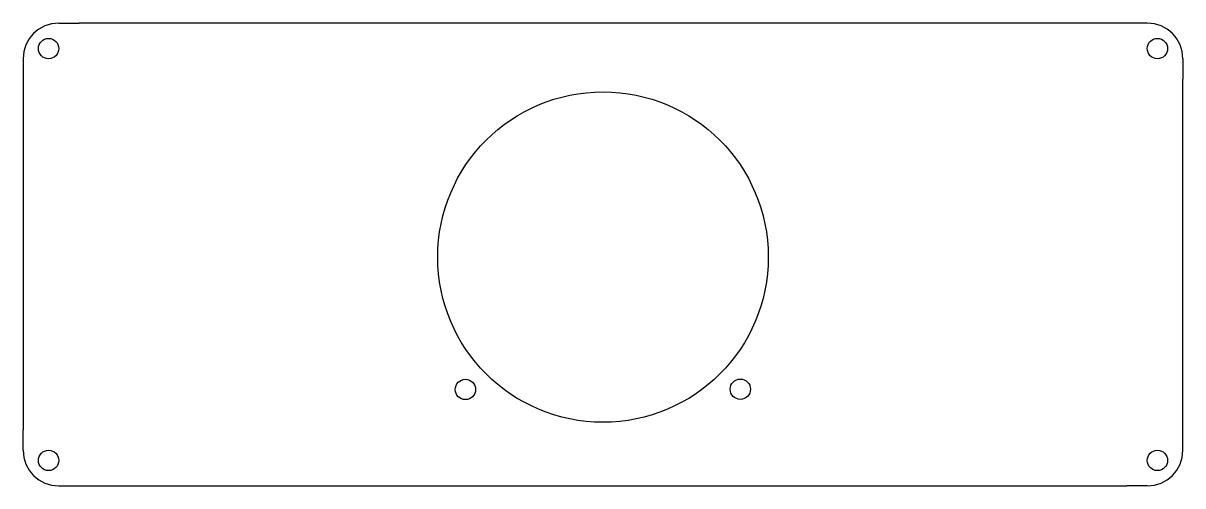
# Model space of a CAD drawing. Header units: millimetres. Extents: x -54 to 174, y -89 to 2.
import ezdxf

# ---------------------------------------------------------------- set-up
doc = ezdxf.new("R2010")
doc.units = ezdxf.units.MM
doc.layers.get('0').update_dxf_attribs({"lineweight": 25, "true_color": 0xffffff})

msp = doc.modelspace()

# ---------------------------------------------------------------- linework, layer by layer
for p, q in [((-47, 2), (-43, 2)), ((163, 2), (-43, 2)), ((167, 2), (163, 2)), ((-54, -5), (-54, -9)), ((174, -5), (174, -9)), ((-54, -9), (-54, -78)), ((174, -78), (174, -9)), ((-54, -82), (-54, -78)), ((174, -82), (174, -78)), ((-47, -89), (-43, -89)), ((-43, -89), (163, -89)), ((167, -89), (163, -89))]:
    msp.add_line(p, q)
for centre, radius in [((-49, -3), 2), ((169, -3), 2), ((60, -44), 32.5), ((32.95, -70.05), 2), ((87, -70), 2), ((-49, -84), 2), ((169, -84), 2)]:
    msp.add_circle(centre, radius)
for centre, start, end in [((-47, -5), 90, 180), ((167, -5), 0, 90), ((-47, -82), 180, 270), ((167, -82), 270, 0)]:
    msp.add_arc(centre, 7, start, end)

doc.saveas('drawing.dxf')
